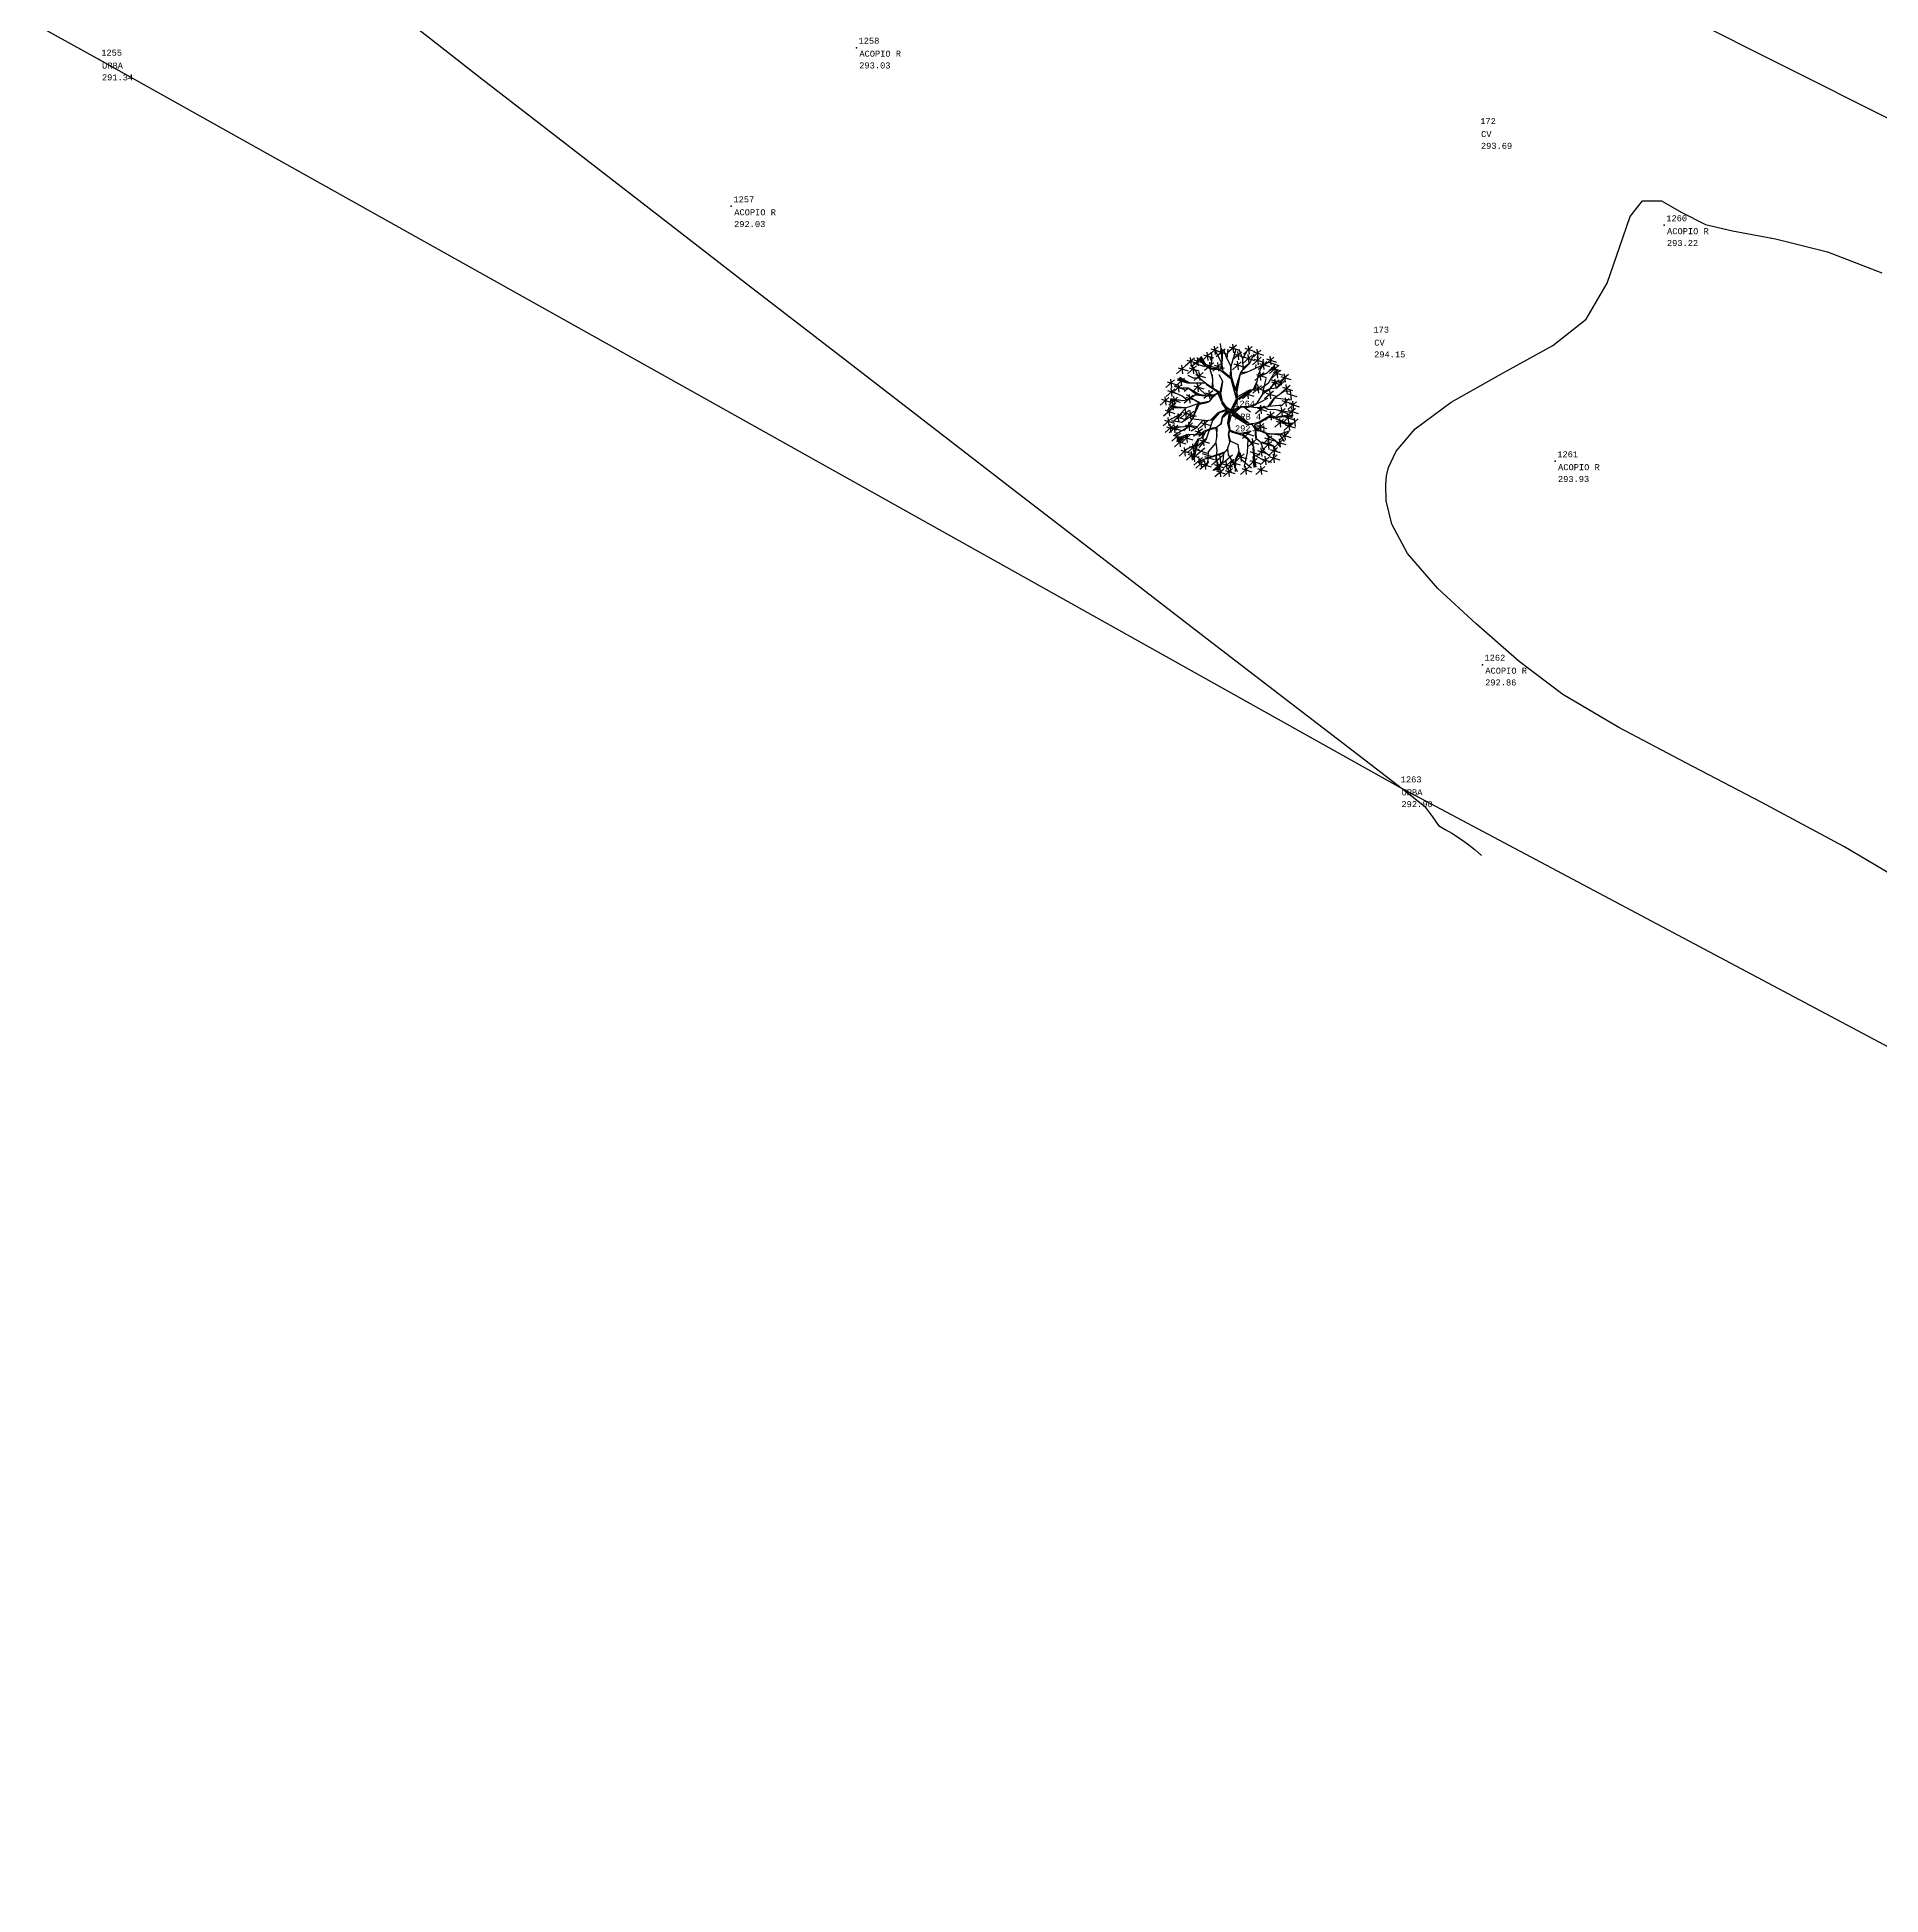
# Model space of a CAD drawing. Header units: metres. Extents: x 5050628 to 5051715, y 2427226 to 2427693.
# Drawn here: x 5051123.68 to 5051139, y 2427341.98 to 2427357.42 of the extents above; entities that cross this region are included whole.
import ezdxf
from ezdxf.enums import TextEntityAlignment as Align

# ---------------------------------------------------------------- set-up
doc = ezdxf.new("R2010")
doc.units = ezdxf.units.M
for name, color, linetype in [('ARBOLES', 3, 'Continuous'), ('C-TOPO-MINR-N', 11, 'Continuous'), ('CVL_PUNTO', 2, 'Continuous'), ('CVL_PUNTO_COR', 2, 'Continuous'), ('CVL_PUNTO_NUM', 2, 'Continuous'), ('Urbanizacion', 222, 'Continuous'), ('Vía', 40, 'Continuous')]:
    doc.layers.add(name, color=color, linetype=linetype)
doc.styles.add('MONOTXT4', font='monotxt4.shx')

# ---------------------------------------------------------------- blocks, each defined once
blk = doc.blocks.new('ar-2')
at = {"layer": 'ARBOLES'}
for p, q in [((29.55246350055218, 112.412877501748), (29.34630313464719, 112.2297089820843)), ((29.45731256244219, 112.4301847634485), (29.48037945652946, 112.2297089820843)), ((29.60292233136809, 112.4907601794003), (29.62598922545536, 112.290284398036)), ((29.98223099681045, 112.4553416020795), (29.77607063090546, 112.2721730824157)), ((29.80922929115591, 112.4106311760198), (30.04278159378954, 112.338517585601)), ((29.88708005870045, 112.47264886378), (29.91014695278772, 112.2721730824157)), ((30.35250623057634, 112.4232604066635), (30.14634586467135, 112.2400918869997)), ((30.25735529246635, 112.440567668364), (30.28042218655362, 112.2400918869997)), ((28.69048492792322, 111.9822764489321), (28.7135518220105, 111.7818006675678)), ((28.99441500272348, 112.1470566744231), (28.78825463681849, 111.9638881547594)), ((28.82141329706895, 112.1023462483635), (29.05496559970258, 112.0302326579447)), ((28.89926406461349, 112.1643639361237), (28.92233095870076, 111.9638881547594)), ((28.94803713590293, 111.9813737501369), (28.9711040299902, 111.7808979687727)), ((29.15903121407093, 112.1495799787037), (28.95287084816594, 111.96641145904)), ((29.23995863215431, 111.9434909352718), (28.97205519823721, 112.0314162288768)), ((28.9860295084164, 112.1048695526441), (29.21958181105003, 112.0327559622253)), ((29.06388027596094, 112.1668872404042), (29.08694717004821, 111.96641145904)), ((29.38105006966092, 112.2721730824157), (29.17488970375594, 112.0890045627519)), ((29.20804836400639, 112.2274626563561), (29.44160066664002, 112.1553490659372)), ((29.44155336939008, 112.040052944484), (29.23539300348508, 111.8568844248203)), ((29.26855166373554, 111.9953425184244), (29.50210396636917, 111.9232289280056)), ((29.28589913155093, 112.2894803441162), (29.3089660256382, 112.0890045627519)), ((29.40091247387526, 112.0875612958776), (29.36385073400531, 112.1617151579541)), ((29.37946179489764, 112.3681670756884), (29.61301409753128, 112.2960534852696)), ((29.63190254286001, 112.0269868749918), (29.42574217695502, 111.843818355328)), ((29.45890083720547, 111.9822764489321), (29.6924531398391, 111.9101628585133)), ((29.71552003392636, 112.3601516627266), (29.50935966802138, 112.1769831430629)), ((29.53675160475001, 112.0442941366923), (29.55981849883728, 111.843818355328)), ((29.54251832827183, 112.315441236667), (29.77607063090546, 112.2433276462482)), ((30.09555285084638, 112.0608828628873), (29.88939248494139, 111.8777143432235)), ((30.09900714812726, 112.2880380723078), (29.89284678222228, 112.1048695526441)), ((29.92255114519185, 112.0161724368276), (30.15610344782547, 111.9440588464089)), ((29.92600544247273, 112.2433276462482), (30.15955774510635, 112.1712140558294)), ((30.00040191273639, 112.0781901245878), (30.02346880682365, 111.8777143432235)), ((30.00385621001727, 112.3053453340083), (30.02692310410454, 112.1048695526441)), ((30.3435275266669, 112.2123157827592), (30.13736716076191, 112.0291472630954)), ((30.17052582101237, 112.1676053566996), (30.40407812364599, 112.0954917662807)), ((30.1795045249218, 112.3785499806038), (30.41305682755544, 112.306436390185)), ((30.24837658855691, 112.2296230444597), (30.27144348264418, 112.0291472630954)), ((30.55457830635088, 112.338517585601), (30.34841794044589, 112.1553490659372)), ((30.56611175339452, 112.1712140558294), (30.35995138748953, 111.9880455361656)), ((30.38157660069634, 112.2938071595413), (30.61512890332997, 112.2216935691225)), ((30.39311004773998, 112.1265036297697), (30.62666235037361, 112.0543900393509)), ((30.43440556282031, 111.9191260948752), (30.446053538208, 111.9996360022726)), ((30.45942736824088, 112.3558248473015), (30.48249426232816, 112.1553490659372)), ((30.47096081528453, 112.1885213175299), (30.4940277093718, 111.9880455361656)), ((30.69442135175497, 112.0659282138179), (30.48826098584998, 111.8827596941542)), ((30.52141964610044, 112.0212177877583), (30.75497194873406, 111.9491041973395)), ((30.59927041364498, 112.0832354755184), (30.62233730773224, 111.8827596941542)), ((30.86004646840117, 112.1732820478806), (30.65388610249618, 111.9901135282168)), ((30.68704476274664, 112.1285716218209), (30.92059706538026, 112.0564580314021)), ((30.74327031708436, 112.0506889441686), (30.97682261971799, 111.9785753537498)), ((30.9625739955195, 111.9707382744651), (30.75641362961451, 111.7875697548013)), ((30.76489553029118, 112.1905893095811), (30.78796242437844, 111.9901135282168)), ((30.86742305740951, 111.9880455361656), (30.89048995149678, 111.7875697548013)), ((28.5280532493938, 111.6406305344114), (28.32189288348882, 111.4574620147476)), ((28.35505154373926, 111.5959201083517), (28.58860384637289, 111.5238065179329)), ((28.43290231128381, 111.6579377961119), (28.45596920537108, 111.4574620147476)), ((28.70280671228467, 111.5328330473446), (28.49664634637968, 111.3496645276809)), ((28.76401065282641, 111.6822839127899), (28.55785028692142, 111.4991153931261)), ((28.78563586603322, 111.9649691872316), (28.57947550012823, 111.7818006675678)), ((28.60765577417467, 111.5501403090452), (28.63072266826195, 111.3496645276809)), ((28.61263416037868, 111.9202587611719), (28.84618646301231, 111.8481451707531)), ((28.66885971471641, 111.6995911744904), (28.69192660880368, 111.4991153931261)), ((29.04318807401292, 111.9640664884364), (28.83702770810793, 111.7808979687727)), ((28.87018636835838, 111.9193560623768), (29.10373867099201, 111.847242471958)), ((29.15326449054912, 111.5423835473774), (28.94710412464413, 111.3592150277137)), ((29.19795659784321, 111.809203831927), (28.99179623193822, 111.6260353122632)), ((29.02495489218867, 111.7644934058673), (29.25850719482229, 111.6923798154485)), ((29.05811355243912, 111.5596908090779), (29.08118044652639, 111.3592150277137)), ((29.10280565973321, 111.8265110936275), (29.12587255382048, 111.6260353122632)), ((30.4493356020777, 111.7644934058673), (30.68288790471134, 111.6923798154485)), ((30.52718636962225, 111.8265110936275), (30.55025326370952, 111.6260353122632)), ((30.60269725115884, 111.3280258998575), (30.67730423672236, 111.6705654543469)), ((30.78957228986496, 111.9260278484054), (31.0231245924986, 111.8539142579866)), ((30.80811321294782, 111.5906593898789), (31.04166551558145, 111.51854579946)), ((31.0166290153661, 111.8648089089652), (30.81046864946112, 111.6816403893014)), ((30.84362730971157, 111.8200984829055), (31.07717961234519, 111.7479848924867)), ((30.8569093973378, 111.782471120477), (30.95644664155997, 111.8566249825535)), ((30.92147807725611, 111.8821161706657), (30.94454497134338, 111.6816403893014)), ((31.20045134079449, 111.7644934058673), (30.9942909748895, 111.5813248862036)), ((31.02744963513996, 111.7197829798077), (31.26100193777359, 111.6476693893889)), ((31.1053004026845, 111.7818006675678), (31.12836729677177, 111.5813248862036)), ((28.39990521356456, 111.2270658039614), (28.19374484765957, 111.0438972842976)), ((28.22690350791002, 111.1823553779017), (28.46045581054365, 111.1102417874829)), ((28.30475427545456, 111.2443730656619), (28.32782116954184, 111.0438972842976)), ((28.5362250737146, 111.4313286181325), (28.33006470780961, 111.2481600984687)), ((28.36322336806006, 111.3866181920728), (28.59677567069368, 111.314504601654)), ((28.56938373396505, 111.1082597330562), (28.36322336806006, 110.9250912133925)), ((28.6025423942155, 111.2308528367682), (28.39638202831051, 111.0476843171045)), ((28.42954068856096, 111.1861424107085), (28.66309299119459, 111.1140288202897)), ((28.4410741356046, 111.448635879833), (28.46414102969187, 111.2481600984687)), ((28.47423279585505, 111.1255669947567), (28.49729968994232, 110.9250912133925)), ((28.50739145610551, 111.2481600984687), (28.53045835019278, 111.0476843171045)), ((28.67979690669127, 111.4403040140381), (28.53049104035802, 111.501745785473)), ((28.96440429520957, 111.2755632628279), (28.75824392930459, 111.0923947431641)), ((28.86925335709958, 111.2928705245284), (28.89232025118685, 111.0923947431641)), ((28.98026278489459, 111.4976731213178), (29.21381508752821, 111.425559530899)), ((29.2897272542654, 111.2718688130357), (29.08429932470049, 111.451956763793)), ((29.42574217695502, 111.3808491048393), (29.21958181105003, 111.1976805851756)), ((29.25274047130048, 111.3361386787796), (29.48629277393411, 111.2640250883608)), ((29.33059123884503, 111.3981563665398), (29.35365813293229, 111.1976805851756)), ((30.15955774510635, 111.3303695915462), (30.39311004773998, 111.2582560011273)), ((30.2374085126509, 111.3923872793063), (30.26047540673817, 111.191911497942)), ((30.57187847691633, 111.5092112957848), (30.36571811101135, 111.326042776121)), ((30.3988767712618, 111.4645008697251), (30.63242907389543, 111.3923872793063)), ((30.47672753880634, 111.5265185574853), (30.49979443289361, 111.326042776121)), ((30.85012288684405, 111.3750800176058), (30.64396252093906, 111.191911497942)), ((30.67712118118952, 111.3303695915462), (30.91067348382315, 111.2582560011273)), ((30.75497194873406, 111.3923872793063), (30.77803884282133, 111.191911497942)), ((31.22207655400131, 111.1976805851756), (31.01591618809632, 111.0145120655118)), ((31.23937672456677, 111.5092112957848), (31.03321635866178, 111.326042776121)), ((31.04907484834678, 111.1529701591159), (31.2826271509804, 111.0808565686971)), ((31.06637501891223, 111.4645008697251), (31.29992732154585, 111.3923872793063)), ((31.09431043139383, 111.3716546220609), (31.23090969481689, 111.3777842772465)), ((31.12692561589132, 111.2149878468761), (31.14999250997859, 111.0145120655118)), ((31.14422578645677, 111.5265185574853), (31.16729268054404, 111.326042776121)), ((31.16413713541116, 111.3203595217095), (31.3976894380448, 111.2482459312907)), ((31.39404176421757, 111.1254202670908), (31.18788139831258, 110.9422517474271)), ((31.24198790295571, 111.3823772094697), (31.26505479704298, 111.1819014281054)), ((31.29889082610758, 111.1427275287913), (31.32195772019485, 110.9422517474271)), ((28.46846607233323, 110.7419226937287), (28.26230570642824, 110.558754174065)), ((28.47999951937687, 110.9698016394521), (28.27383915347187, 110.7866331197884)), ((28.2954643666787, 110.6972122676691), (28.52901666931233, 110.6250986772503)), ((28.30699781372233, 110.9250912133925), (28.54055011635596, 110.8529776229737)), ((28.37331513422324, 110.7592299554292), (28.39638202831051, 110.558754174065)), ((28.38484858126687, 110.9871089011527), (28.40791547535415, 110.7866331197884)), ((28.69871570473715, 110.8358089050729), (28.49255533883216, 110.6526403854092)), ((28.52571399908262, 110.7910984790132), (28.75926630171625, 110.7189848885944)), ((28.60356476662716, 110.8531161667734), (28.62663166071443, 110.6526403854092)), ((28.8750200806214, 110.9250912133925), (28.66885971471641, 110.7419226937287)), ((28.70201837496687, 110.8803807873328), (28.93557067760049, 110.808267196914)), ((28.98026278489458, 110.9020148644584), (28.77410241898959, 110.7188463447947)), ((28.7798691425114, 110.942398475093), (28.80293603659867, 110.7419226937287)), ((28.80726107924004, 110.8573044383988), (29.04081338187367, 110.78519084798)), ((28.88511184678458, 110.919322126159), (28.90817874087185, 110.7188463447947)), ((29.32049947268184, 110.6856740932021), (29.11433910677685, 110.5025055735383)), ((29.22534853457184, 110.7029813549026), (29.24841542865912, 110.5025055735383)), ((30.63819579741724, 111.0246079681704), (30.43203543151225, 110.8414394485067)), ((30.46519409176271, 110.9798975421108), (30.69874639439634, 110.907783951692)), ((30.54304485930725, 111.0419152298709), (30.56611175339452, 110.8414394485067)), ((30.86781948935259, 110.8799960306467), (30.66165912344759, 110.6968275109829)), ((30.77266855124259, 110.8973032923472), (30.79573544532986, 110.6968275109829)), ((31.0894419129995, 110.7130772575612), (30.88328154709451, 110.5299087378974)), ((30.91644020734496, 110.6683668315016), (31.14999250997859, 110.5962532410827)), ((31.12836729677177, 110.9698016394521), (30.92220693086678, 110.7866331197884)), ((30.9942909748895, 110.7303845192617), (31.01735786897677, 110.5299087378974)), ((31.03321635866178, 110.9871089011527), (31.05628325274905, 110.7866331197884)), ((31.27587071468381, 110.8203452588019), (31.06971034877882, 110.6371767391381)), ((31.10286900902928, 110.7756348327422), (31.33642131166291, 110.7035212423234)), ((31.36768632292722, 110.9698016394521), (31.16152595702223, 110.7866331197884)), ((31.18071977657382, 110.8376525205024), (31.2037866706611, 110.6371767391381)), ((31.19468461727268, 110.9250912133925), (31.4282369199063, 110.8529776229737)), ((31.22104005856304, 111.0807098410312), (31.45459236119667, 111.0085962506124)), ((31.43301393065335, 110.725155319449), (31.22685356474836, 110.5419867997853)), ((31.27253538481722, 110.9871089011527), (31.29560227890449, 110.7866331197884)), ((31.33786299254336, 110.7424625811496), (31.36092988663063, 110.5419867997853)), ((28.51322236546748, 110.5837210197935), (28.30706199956249, 110.4005525001298)), ((28.34022065981294, 110.5390105937339), (28.57377296244657, 110.4668970033151)), ((28.60837330357747, 110.57795193256), (28.40221293767248, 110.3947834128963)), ((28.41807142735748, 110.601028281494), (28.44113832144476, 110.4005525001298)), ((28.43537159792294, 110.5332415065004), (28.66892390055657, 110.4611279160816)), ((28.66885971471641, 110.3856815570599), (28.46269934881142, 110.2025130373961)), ((28.51322236546748, 110.5952591942605), (28.53628925955475, 110.3947834128963)), ((28.73781728865368, 110.2543432648655), (28.53165692274869, 110.0711747452018)), ((28.57370877660642, 110.4029888187604), (28.59677567069368, 110.2025130373961)), ((28.64266635054368, 110.271650526566), (28.66573324463096, 110.0711747452018)), ((28.89664529382822, 110.3510670336588), (28.69048492792322, 110.1678985139951)), ((28.72364358817368, 110.3063566075991), (28.95719589080731, 110.2342430171804)), ((28.95287084816594, 110.6294254926754), (28.74671048226095, 110.4462569730116)), ((28.7798691425114, 110.5847150666157), (29.01342144514503, 110.5126014761969)), ((28.80149435571822, 110.3683742953593), (28.8245612498055, 110.1678985139951)), ((28.85771991005595, 110.6467327543759), (28.88078680414322, 110.4462569730116)), ((29.18279941111601, 110.4907673129873), (28.97663904521102, 110.3075987933235)), ((29.00979770546147, 110.4460568869276), (29.24335000809511, 110.3739432965088)), ((29.08764847300602, 110.5080745746878), (29.11071536709329, 110.3075987933235)), ((29.11289742589639, 110.2284739299469), (29.34644972853002, 110.156360339528)), ((29.1474977670273, 110.6409636671424), (29.38105006966093, 110.5688500767236)), ((30.32823440811953, 110.4462569730116), (30.12207404221453, 110.2630884533479)), ((30.15523270246499, 110.401546546952), (30.38878500509862, 110.3294329565332)), ((30.4493356020777, 110.2457811916474), (30.24317523617272, 110.0626126719836)), ((30.35418466396771, 110.2630884533479), (30.37725155805498, 110.0626126719836)), ((30.62666235037361, 110.6135605027833), (30.42050198446862, 110.4303919831195)), ((30.45366064471907, 110.5688500767236), (30.68721294735269, 110.4967364863048)), ((30.53151141226361, 110.6308677644838), (30.55457830635088, 110.4303919831195)), ((30.81119750307178, 110.3236638692997), (30.60503713716679, 110.1404953496359)), ((30.63819579741724, 110.27895344324), (30.87174810005087, 110.2068398528212)), ((30.71604656496178, 110.3409711310002), (30.73911345904906, 110.1404953496359)), ((31.07790846595586, 110.2400121044139), (30.87174810005087, 110.0568435847501)), ((30.88274376218713, 110.2264908062103), (31.00708873812632, 110.0645957957201)), ((30.98275752784587, 110.2573193661144), (31.00582442193314, 110.0568435847501)), ((31.20045134079449, 110.4073156341855), (30.9942909748895, 110.2241471145217)), ((31.3005806651085, 110.6319536833457), (31.09442029920351, 110.448785163682)), ((31.1053004026845, 110.424622895886), (31.12836729677177, 110.2241471145217)), ((31.12757895945396, 110.5872432572861), (31.36113126208759, 110.5151296668673)), ((31.2054297269985, 110.6492609450462), (31.22849662108578, 110.448785163682)), ((28.56481558299914, 110.2096328388058), (28.79836788563277, 110.137519248387)), ((28.84762814389277, 110.0352095076245), (28.64146777798778, 109.8520409879607)), ((28.67462643823823, 109.9904990815648), (28.90817874087185, 109.918385491146)), ((28.75247720578277, 110.052516769325), (28.77554409987004, 109.8520409879607)), ((29.01342144514503, 109.9400195682716), (28.80726107924004, 109.7568510486079)), ((28.84041973949049, 109.895309142212), (29.07397204212412, 109.8231955517932)), ((29.04802178627594, 110.1231880879354), (28.84186142037095, 109.9400195682716)), ((28.8750200806214, 110.0784776618757), (29.10857238325503, 110.0063640714569)), ((28.91827050703503, 109.9573268299722), (28.94133740112231, 109.7568510486079)), ((28.95287084816594, 110.1404953496359), (28.97593774225322, 109.9400195682716)), ((28.9736225338211, 109.9201897359084), (28.99668942790837, 109.7197139545441)), ((29.18554962324791, 109.8206729811304), (28.97938925734292, 109.6375044614667)), ((29.23688198161548, 110.0395363230496), (29.03072161571048, 109.8563678033858)), ((29.06388027596094, 109.9948258969899), (29.29743257859457, 109.9227123065711)), ((29.09039868513792, 109.837980242831), (29.11346557922519, 109.6375044614667)), ((29.18065642727775, 109.9126164039125), (29.41420872991138, 109.8405028134937)), ((29.22967357721321, 109.8448296289188), (29.46322587984684, 109.7727160385)), ((29.60306892525091, 109.8174264645597), (29.39690855934593, 109.6342579448959)), ((29.50791798714092, 109.8347337262602), (29.53098488122819, 109.6342579448959)), ((29.5814437120441, 109.8967514140204), (29.60451060613137, 109.6962756326561)), ((29.88708005870045, 109.8736750650864), (29.68091969279547, 109.6905065454226)), ((30.16532446862817, 109.906847316679), (29.95916410272318, 109.7236787970152)), ((29.99232276297364, 109.8621368906193), (30.22587506560726, 109.7900233002005)), ((30.47096081528453, 109.795792387434), (30.26480044937953, 109.6126238677703)), ((30.27633389642317, 110.2010707655877), (30.50988619905679, 110.1289571751689)), ((30.29363406698862, 109.9558845581638), (30.52718636962225, 109.883770967745)), ((30.37580987717453, 109.8130996491346), (30.3988767712618, 109.6126238677703)), ((30.64972924446088, 110.0236713331575), (30.44356887855589, 109.8405028134937)), ((30.47672753880634, 109.9789609070978), (30.71027984143997, 109.906847316679)), ((30.74343850169042, 109.8289646390267), (30.53727813578543, 109.6457961193629)), ((30.55457830635088, 110.040978594858), (30.57764520043816, 109.8405028134937)), ((30.81119750307178, 110.1909748629291), (30.60503713716679, 110.0078063432653)), ((30.64828756358043, 109.8462719007272), (30.6713544576677, 109.6457961193629)), ((30.71604656496178, 110.2082821246296), (30.73911345904906, 110.0078063432653)), ((30.93950710143223, 109.8794441523198), (30.73334673552724, 109.6962756326561)), ((30.94383214407359, 110.0510744975166), (30.7376717781686, 109.8679059778528)), ((30.76650539577769, 109.8347337262602), (31.00005769841132, 109.7626201358414)), ((30.77083043841906, 110.0063640714569), (31.00438274105269, 109.9342504810381)), ((30.84435616332223, 109.8967514140204), (30.86742305740951, 109.6962756326561)), ((30.8486812059636, 110.0683817592171), (30.87174810005087, 109.8679059778528)), ((30.90490676030133, 110.1953016783542), (31.13845906293495, 110.1231880879354)), ((29.23456677318336, 109.7528862061368), (29.02840640727837, 109.569717686473)), ((29.33059123884503, 109.7179097097817), (29.12443087294003, 109.534741190118)), ((29.13941583507337, 109.7701934678373), (29.16248272916064, 109.569717686473)), ((29.15758953319049, 109.6731992837221), (29.39114183582411, 109.6010856933033)), ((29.23544030073503, 109.7352169714822), (29.25850719482229, 109.534741190118)), ((29.45890083720547, 109.6501229347881), (29.6924531398391, 109.5780093443693)), ((29.68400634995517, 109.5471874737827), (29.47784598405018, 109.3640189541189)), ((29.51100464430063, 109.502477047723), (29.74455694693425, 109.4303634573042)), ((29.51386776619559, 109.5230227316749), (29.63208559839285, 109.6787880869795)), ((29.53675160475001, 109.7121406225482), (29.55981849883728, 109.511664841184)), ((29.58885541184517, 109.5644947354832), (29.61192230593244, 109.3640189541189)), ((29.65352775606683, 109.6731992837221), (29.88708005870045, 109.6010856933033)), ((29.88708005870045, 109.5563752672436), (29.68091969279547, 109.3732067475799)), ((29.90438022926591, 109.7727160385), (29.69821986336091, 109.5895475188363)), ((29.71407835304592, 109.511664841184), (29.94763065567954, 109.4395512507652)), ((29.73137852361137, 109.7352169714822), (29.75444541769864, 109.534741190118)), ((29.79192912059046, 109.5736825289441), (29.81499601467773, 109.3732067475799)), ((30.00962293353908, 109.7626201358414), (29.80346256763409, 109.5794516161776)), ((29.86852126278739, 109.753425653063), (29.83103755989557, 109.6102801760817)), ((29.83103755989557, 109.6102801760817), (29.84977941134149, 109.4793940094715)), ((29.83662122788455, 109.7179097097817), (30.07017353051818, 109.6457961193629)), ((29.91447199542909, 109.7799273975419), (29.93753888951636, 109.5794516161776)), ((30.28210061994498, 109.6010856933033), (30.07594025403999, 109.4179171736395)), ((30.10909891429044, 109.5563752672436), (30.34265121692408, 109.4842616768248)), ((30.16694920504147, 109.6164098312673), (30.21056005167522, 109.5230227316749)), ((30.18694968183499, 109.6183929550038), (30.21001657592226, 109.4179171736395)), ((30.29795910962999, 109.7510819613744), (30.53151141226361, 109.6789683709556)), ((30.64540420181952, 109.6054125087284), (30.43924383591452, 109.4222439890646)), ((30.47240249616498, 109.5607020826688), (30.70595479879861, 109.48858849225)), ((30.55025326370952, 109.6227197704289), (30.57332015779679, 109.4222439890646)), ((30.57043679603589, 109.784254212967), (30.80398909866951, 109.7121406225482))]:
    blk.add_line(p, q, dxfattribs=at)
at = {"layer": 'ARBOLES', "color": 27}
for p, q in [((29.04088414370998, 111.8386161874778), (28.909579693885, 111.9816272071968)), ((29.24525316642145, 111.9562030259135), (29.09065276582106, 112.1490030673125)), ((29.11500762344989, 112.1490030673125), (29.23995863215431, 111.9879832525177)), ((29.23995863215431, 111.9879832525177), (29.14042138793215, 112.1744272485958)), ((29.27702037202427, 111.9689151165552), (29.15842280444041, 112.1871393392375)), ((29.382911057367, 111.9000579589126), (29.27702037202427, 111.9689151165552)), ((29.34640243128008, 112.0573602061846), (29.36946932536735, 111.8568844248203)), ((29.37020417512587, 111.8439128919118), (29.41361935611638, 112.1490030673125)), ((29.41361935611638, 112.1490030673125), (29.3945590327547, 112.2867173825975)), ((29.63810760904298, 112.025060183556), (29.50044971809743, 112.311082222994)), ((29.63810760904298, 112.2178602249549), (29.61904728568129, 112.3418031087115)), ((29.61904728568129, 111.8884052091578), (29.64446105016353, 112.0430689786317)), ((29.62036909581637, 112.3774589244272), (29.64343598990364, 112.1769831430629)), ((29.63810760904298, 112.3418031087115), (29.64975558443068, 112.2242162702758)), ((29.64446105016353, 112.0430689786317), (29.63810760904298, 112.2178602249549)), ((29.64446105016353, 111.9932799569517), (29.66246246667181, 112.3481591540323)), ((29.66881590779237, 111.832260142157), (29.64446105016353, 111.9932799569517)), ((29.75564626977341, 112.1373503175576), (29.68787623115406, 112.3418031087115)), ((29.76199971089397, 112.1426470219916), (29.78741347537622, 112.360871244674)), ((29.84883007287501, 111.9562030259135), (29.76199971089397, 112.1426470219916)), ((29.85518351399557, 111.9562030259135), (29.97378108157943, 112.360871244674)), ((30.12944038903324, 112.1309942722367), (30.04790456131934, 112.3545151993531)), ((30.14214727127437, 111.8820491638369), (30.12944038903324, 112.1309942722367)), ((30.13579383015381, 112.1373503175576), (30.22897763325541, 112.3047261776732)), ((30.14214727127437, 111.9191260948752), (30.29674767187476, 112.0377722741977)), ((30.14744180554151, 111.8820491638369), (30.29674767187476, 112.0314162288768)), ((30.29674767187476, 112.0314162288768), (30.39628491609693, 112.2485811106724)), ((30.42805212169974, 111.9127700495543), (30.73937073660737, 112.0557810692734)), ((30.59535940454126, 111.9562030259135), (30.6207731690235, 112.1246382269159)), ((28.59100894717187, 111.6375734867302), (28.8245612498055, 111.5654598963114)), ((28.85345763065334, 111.5578908524738), (28.61096796121849, 111.6638249411545)), ((28.85345763065334, 111.5642468977946), (28.63638172570075, 111.6701809864754)), ((28.89687281164386, 111.5642468977946), (28.65438314220901, 111.6945458268719)), ((28.97840863935777, 111.6765370317962), (28.85345763065334, 111.7443348485519)), ((29.24525316642145, 111.5578908524738), (28.85345763065334, 111.5578908524738)), ((29.09065276582106, 111.6765370317962), (28.97840863935777, 111.6765370317962)), ((29.10230074120877, 111.6828930771171), (29.04088414370998, 111.8386161874778)), ((29.25796004866258, 111.5642468977946), (29.10230074120877, 111.6828930771171)), ((29.382911057367, 111.8884052091578), (29.24525316642145, 111.9562030259135)), ((29.49409627697687, 111.4085237874339), (29.24525316642145, 111.5578908524738)), ((29.56292522244964, 111.3343699253573), (29.2706669309037, 111.5335260120772)), ((29.41997279723696, 111.732682098797), (29.37020417512587, 111.8439128919118)), ((29.37020417512587, 111.8439128919118), (29.41997279723696, 111.6828930771171)), ((29.49409627697687, 111.8937019135918), (29.382911057367, 111.9000579589126)), ((29.58833898693189, 111.8756931185161), (29.382911057367, 111.8884052091578)), ((29.41997279723696, 111.6828930771171), (29.41361935611638, 111.4710248997555)), ((29.43903312059865, 111.4583128091138), (29.41997279723696, 111.732682098797)), ((29.61904728568129, 111.8884052091578), (29.49409627697687, 111.8937019135918)), ((29.66246246667181, 111.6013238288329), (29.57563210469077, 111.7570469391936)), ((29.86153695511614, 111.6574688958337), (29.58833898693189, 111.8756931185161)), ((29.59998696231959, 111.3523787204331), (29.65610902555124, 111.594967783512)), ((29.62540072680185, 111.3460226751122), (29.66246246667181, 111.6013238288329)), ((29.63810760904298, 111.9064140042335), (29.64446105016353, 111.8629810278744)), ((29.88059727847783, 111.6638249411545), (29.66881590779237, 111.832260142157)), ((29.83718209748731, 111.7009018721928), (29.85518351399557, 111.9498469805926)), ((29.87424383735726, 111.6765370317962), (29.84883007287501, 111.9562030259135)), ((29.9801345227, 111.1966556100723), (29.86153695511614, 111.6574688958337)), ((29.96742764045887, 111.3778029017164), (29.88059727847783, 111.6638249411545)), ((29.9610741993383, 111.4212358780756), (30.06696488468104, 111.7697590298353)), ((29.9801345227, 111.3841589470373), (30.01719626256995, 111.5335260120772)), ((29.99813593920826, 111.3650908110747), (30.07967176692216, 111.7941238702319)), ((30.07967176692216, 111.7941238702319), (30.14214727127437, 111.8820491638369)), ((30.08602520804272, 111.7761150751561), (30.22262419213485, 111.8195480515153)), ((30.10402662455098, 111.8131920061944), (30.22897763325541, 111.8259040968361)), ((30.22262419213485, 111.8195480515153), (30.42805212169974, 111.9127700495543)), ((30.38463694070923, 111.4212358780756), (30.45876042044913, 111.589671079078)), ((30.62233730773224, 111.809203831927), (30.41617694182725, 111.6260353122632)), ((30.446053538208, 111.501745785473), (30.49052762605195, 111.7009018721928)), ((30.48417418493139, 111.7136139628345), (30.54559078243017, 111.8884052091578)), ((30.49052762605195, 111.7009018721928), (30.70125008988398, 111.8004799155527)), ((30.50217560143965, 111.7390381441179), (30.69489664876342, 111.7941238702319)), ((30.54559078243017, 111.8884052091578), (30.59535940454126, 111.9562030259135)), ((30.56465110579186, 111.4456007184721), (30.73937073660737, 111.5769589884363)), ((30.70125008988398, 111.8004799155527), (30.8569093973378, 111.9625590712343)), ((30.73937073660737, 111.5769589884363), (30.8569093973378, 111.782471120477)), ((30.75737215311563, 111.8629810278744), (30.86961627957892, 111.9434909352718)), ((30.75737215311563, 111.8502689372327), (30.88232316182005, 111.9191260948752)), ((30.98111491860236, 111.6353698159385), (30.77495455269737, 111.4522012962747)), ((30.78307671273247, 111.6484681377088), (31.0166290153661, 111.57635454729)), ((30.7893949251777, 111.4340328777732), (30.89499804967099, 111.6208070769579)), ((30.88596398049237, 111.652677077639), (30.90903087457963, 111.4522012962747)), ((30.93860889630474, 111.4527824112821), (31.08782286743178, 111.6518159208379)), ((30.93860889630474, 111.4527824112821), (31.11917942658167, 111.6143168538202)), ((28.63660495043903, 111.1600012341817), (28.41855071727029, 111.1351220454873)), ((28.43116542497427, 111.1600012341817), (28.55551040091346, 111.1661308893673)), ((28.72346622348641, 111.1477419238105), (28.4372925687162, 111.1975003011995)), ((28.71121193600255, 111.2533883337741), (28.48090341534994, 111.3593953116897)), ((28.52980500663013, 111.488122621285), (28.76335730926376, 111.4160090308662)), ((28.85345763065334, 111.4403040140381), (28.67979690669127, 111.4403040140381)), ((28.82942976819982, 111.1661308893673), (28.71121193600255, 111.2533883337741)), ((28.82330262445789, 111.1661308893673), (28.72346622348641, 111.1477419238105)), ((28.84817161964573, 111.4340328777732), (28.7548227826363, 111.3655249668753)), ((28.79140258955504, 111.2308528367682), (29.02495489218867, 111.1587392463494)), ((29.11560342297003, 111.0853636680983), (28.81068791675391, 111.2843971776542)), ((29.01612744221868, 111.2782675224686), (28.82330262445789, 111.1661308893673)), ((29.09065276582106, 111.3025896987531), (28.85345763065334, 111.4403040140381)), ((29.04099643740651, 111.2970170559774), (28.85429876338766, 111.4340328777732)), ((28.99738559077277, 111.172621112505), (29.14047241815787, 111.0979835464215)), ((29.24607554265116, 111.2533883337741), (29.01612744221868, 111.2782675224686)), ((29.2338212551673, 111.272137867283), (29.04099643740651, 111.2970170559774)), ((29.27702037202427, 111.259156722394), (29.09065276582106, 111.3025896987531)), ((29.33949587637648, 111.1288577933166), (29.10230074120877, 111.0854248169575)), ((29.10947627922811, 111.0666141345894), (29.32717009217674, 111.1163725119784)), ((29.40790422148218, 111.2595179889597), (29.26481739409707, 111.2595179889597)), ((29.45703453710691, 111.2845809036774), (29.27702037202427, 111.259156722394)), ((29.43277321667002, 111.2782675224686), (29.3394243796606, 111.1289923903016)), ((29.46974141934803, 111.2845809036774), (29.33949587637648, 111.1288577933166)), ((29.54386489908794, 111.3343699253573), (29.45703453710691, 111.2845809036774)), ((29.55021834020851, 111.3089457440739), (29.46974141934803, 111.2845809036774)), ((29.61904728568129, 111.3280138800365), (29.49409627697687, 111.4085237874339)), ((29.55021834020851, 111.3089457440739), (29.62540072680185, 111.1352138386375)), ((29.59469242805246, 111.2655127677149), (29.56292522244964, 111.3343699253573)), ((29.64446105016353, 111.1097896573541), (29.59998696231959, 111.3216578347156)), ((29.65610902555124, 111.1288577933166), (29.61904728568129, 111.3280138800365)), ((29.76255771807398, 110.9234686576081), (29.63821274213479, 111.0979835464215)), ((29.74929282865284, 110.9667786376351), (29.64446105016353, 111.1097896573541)), ((29.75564626977341, 110.9922028189185), (29.65610902555124, 111.1288577933166)), ((29.84801392134749, 110.9175192863985), (29.9801345227, 111.1966556100723)), ((29.84801392134749, 110.9175192863985), (30.00448938032882, 111.1786468149966)), ((29.91765901834778, 110.9922028189185), (30.01719626256995, 111.159578679034)), ((29.99813593920826, 111.3523787204331), (29.96742764045887, 111.3778029017164)), ((30.00448938032882, 111.1786468149966), (29.97378108157943, 111.3460226751122)), ((30.01719626256995, 111.1786468149966), (29.99813593920826, 111.3523787204331)), ((30.01719626256995, 111.2464446317523), (30.29674767187476, 111.4085237874339)), ((30.02990314481108, 111.209367700714), (30.25333249088424, 111.3587347657539)), ((30.03625658593164, 111.1786468149966), (30.30945455411588, 111.3958116967922)), ((30.33255945076089, 111.3750800176058), (30.1263990848559, 111.191911497942)), ((30.29674767187476, 111.4085237874339), (30.42169868057918, 111.4212358780756)), ((30.30945455411588, 111.3958116967922), (30.47146730269026, 111.4085237874339)), ((30.42169868057918, 111.4212358780756), (30.446053538208, 111.501745785473)), ((30.47146730269026, 111.4085237874339), (30.56465110579186, 111.4456007184721)), ((30.4718647112576, 111.0914933232839), (30.60882439490077, 111.3218962446719)), ((30.49060656270351, 111.0914933232839), (30.72091508335611, 111.2097596115707)), ((30.60882439490077, 111.3218962446719), (30.78326778143577, 111.4340328777732)), ((30.61495153864271, 111.3655249668753), (30.7893949251777, 111.4401625329588)), ((30.72704222709804, 111.0168557572004), (30.87625619822508, 111.2162498347084)), ((30.77678021747372, 111.0356052907093), (30.88887090592905, 111.2285091450796)), ((30.78326778143577, 111.4340328777732), (30.93860889630474, 111.4527824112821)), ((30.87625619822508, 111.2162498347084), (31.09431043139383, 111.3716546220609)), ((30.88887090592905, 111.2162498347084), (31.27452054145063, 111.172621112505)), ((28.39638202831051, 111.0635493069966), (28.62993433094414, 110.9914357165778)), ((28.40629642978642, 110.9919765685059), (28.76707707012016, 110.9797172581347)), ((28.78581892156607, 110.9797172581347), (28.41242357352836, 111.0107261020148)), ((28.64802970108846, 110.8174115725952), (28.41824691389473, 110.7051214385936)), ((28.69859722829857, 110.6371777036454), (28.45603442016211, 110.6746767706632)), ((28.80368900854227, 110.9794907282768), (28.64802970108846, 110.8174115725952)), ((28.84817161964573, 110.7431846815611), (28.69859722829857, 110.6371777036454)), ((28.99125844703083, 110.79294305895), (28.79807320904993, 110.5001618818497)), ((29.10230074120877, 111.0854248169575), (28.80368900854227, 110.9794907282768)), ((28.98477088306879, 110.8052023693212), (28.84817161964573, 110.7431846815611)), ((29.28355924554298, 110.6808064258488), (28.9162910412472, 110.7244351480522)), ((29.07199257633628, 111.0666141345894), (28.97251659558493, 110.7990727141356)), ((29.10298871526606, 111.0604844794038), (28.98477088306879, 110.8052023693212)), ((29.17795612104969, 110.6685471154776), (29.05973828885242, 110.5376609488675)), ((29.40790422148218, 110.6934263041721), (29.17795612104969, 110.6685471154776)), ((29.42051892918616, 110.6869360810344), (29.27094453783901, 110.2452403397192)), ((29.54486390512536, 110.8675806250335), (29.37690808255241, 110.6934263041721)), ((29.55099104886729, 110.8614509698479), (29.40790422148218, 110.6934263041721)), ((29.43277321667002, 110.6934263041721), (29.58234760801718, 110.8675806250335)), ((29.73768872288615, 110.9422181911169), (29.54486390512536, 110.8675806250335)), ((29.75643057433206, 110.9173390024225), (29.55099104886729, 110.8614509698479)), ((29.64433988587672, 110.7741935254411), (29.61334374694695, 110.6122985149509)), ((29.65082744983876, 110.7431846815611), (29.62595845465092, 110.6000392045797)), ((29.84801392134749, 110.9175192863985), (29.65082744983876, 110.7431846815611)), ((29.6569545935807, 110.7680638702555), (29.7812995695199, 110.9360885359313)), ((29.81229570844967, 110.9234686576081), (29.6569545935807, 110.7680638702555)), ((29.85518351399557, 110.9169896159551), (29.74929282865284, 110.9667786376351)), ((29.85518351399557, 110.9169896159551), (29.75564626977341, 110.9922028189185)), ((29.81229570844967, 110.8737102802191), (29.76904528203603, 110.6249183932742)), ((29.84801392134749, 110.9175192863985), (29.77517242577797, 110.6122985149509)), ((29.85590655508341, 110.8116925924589), (29.80004142096581, 110.6184281701365)), ((29.84801392134749, 110.9175192863985), (29.88695071959839, 110.8110555272743)), ((29.89330416071896, 110.9540665469934), (29.88059727847783, 110.9169896159551)), ((29.88059727847783, 110.9169896159551), (29.90495213610666, 110.8174115725952)), ((29.88695071959839, 110.8110555272743), (30.22262419213485, 110.5991873499128)), ((29.90495213610666, 110.8174115725952), (29.91765901834778, 110.9169896159551)), ((29.91765901834778, 110.9169896159551), (29.91765901834778, 110.9922028189185)), ((29.91825925316307, 110.9360885359313), (30.04260422910227, 111.0168557572004)), ((29.924386396905, 110.9112093472369), (30.01773523391443, 110.9858469133203)), ((29.93036590058891, 110.8979214799926), (30.29145313760762, 110.6182554858753)), ((29.93671934170948, 110.8046994819535), (29.93036590058891, 110.8672005942751)), ((29.93036590058891, 110.8672005942751), (30.20991730989373, 110.6553324169136)), ((30.20356386877316, 110.630967576517), (29.93671934170948, 110.8046994819535)), ((29.94925539209285, 110.8863301585424), (30.09234221947795, 111.0045964468292)), ((30.20991730989373, 110.6553324169136), (29.96742764045887, 110.8110555272743)), ((30.01773523391443, 110.9858469133203), (30.10495692718193, 111.0168557572004)), ((30.09234221947795, 111.0045964468292), (30.15469491755761, 111.0045964468292)), ((30.10495692718193, 111.0168557572004), (30.29778174494272, 111.0168557572004)), ((30.15469491755761, 111.0045964468292), (30.31003603242658, 110.892459813728)), ((30.19181820022931, 110.9858469133203), (30.32265074013056, 111.0107261020148)), ((30.27903989349681, 111.0168557572004), (30.4718647112576, 111.0914933232839)), ((30.29778174494272, 111.0168557572004), (30.42212672088192, 110.9919765685059)), ((30.3475197353184, 111.0168557572004), (30.47835227521964, 111.0914933232839)), ((30.42212672088192, 110.9919765685059), (30.72704222709804, 111.0168557572004)), ((30.50217560143965, 110.6489763715928), (30.73937073660737, 110.7866906868778)), ((30.52809026559533, 110.9919765685059), (30.65856238527646, 110.9858469133203)), ((30.53394280704247, 110.6426203262719), (30.7330172954868, 110.7676225509152)), ((30.62756624634669, 111.0045964468292), (30.72091508335611, 110.9548380694402)), ((30.69481778369805, 110.835285604587), (30.92837008633167, 110.7631720141682)), ((30.72091508335611, 110.9548380694402), (30.90761275737496, 110.9422181911169)), ((30.7330172954868, 110.7676225509152), (30.90032457832832, 110.7369016651978)), ((30.73937073660737, 110.7866906868778), (30.88232316182005, 110.7549104602735)), ((30.74578407854395, 111.022985412386), (30.97609259919656, 111.0482251690326)), ((30.88232316182005, 110.7549104602735), (31.19893631099481, 110.7866906868778)), ((30.90032457832832, 110.7369016651978), (31.1555211300043, 110.630967576517)), ((31.13751971349603, 110.6118994405545), (30.90667801944888, 110.7241895745561)), ((30.90761275737496, 110.9422181911169), (31.29326239289654, 110.8737102802191)), ((31.18093489448655, 110.8110555272743), (30.91938490169001, 110.7612665055944)), ((30.95536559111723, 110.9250912133925), (31.18891789375086, 110.8529776229737)), ((30.97609259919656, 111.0482251690326), (31.06295387224394, 111.0417349458949)), ((31.29847355521698, 110.7983434366326), (31.18093489448655, 110.8110555272743)), ((31.19893631099481, 110.7866906868778), (31.29317902094984, 110.7549104602735)), ((31.29847355521698, 110.7803346415569), (31.22435007547707, 110.7919873913118)), ((28.56812510861745, 110.5250410705442), (28.46216156390404, 110.5001618818497)), ((28.63011738647699, 110.5250410705442), (28.47477627160801, 110.4817729162929)), ((28.49585800906187, 110.3409711310002), (28.72941031169549, 110.2688575405814)), ((28.79807320904993, 110.5001618818497), (28.53064140572563, 110.3386274393116)), ((28.7548227826363, 110.5376609488675), (28.53676854946755, 110.5315312936819)), ((28.86042590712959, 110.3570164048684), (28.58037939610131, 110.2701195284137)), ((28.70508479226062, 110.2823788387849), (28.58037939610131, 110.2574996500904)), ((28.59912124754722, 110.2326204613959), (28.70508479226062, 110.2823788387849)), ((28.61173595525119, 110.2077412727014), (28.84168405568368, 110.3447570944972)), ((28.92277860520924, 110.562540137562), (28.63011738647699, 110.5250410705442)), ((29.10947627922811, 110.3386274393116), (28.86042590712959, 110.3570164048684)), ((29.05973828885242, 110.5376609488675), (28.92277860520924, 110.562540137562)), ((29.06586543259436, 110.5315312936819), (28.92277860520924, 110.4381441940895)), ((29.0907344277822, 110.2452403397192), (28.97251659558493, 109.7656849634342)), ((29.07811972007822, 110.2513699949048), (28.99125844703083, 110.0956046396002)), ((29.18408326479162, 110.2823788387849), (29.07811972007822, 110.2513699949048)), ((29.28589913155093, 110.2731843560065), (29.07973876564594, 110.0900158363428)), ((29.27094453783901, 110.2452403397192), (29.10298871526606, 110.0523364853489)), ((29.22769411142537, 110.4320145389039), (29.10947627922811, 110.3386274393116)), ((29.12173056671197, 110.3321372161739), (29.22769411142537, 110.4071353502094)), ((29.22769411142537, 110.4071353502094), (29.16534141334572, 110.2823788387849)), ((29.25256310661321, 110.4255243157662), (29.18408326479162, 110.2823788387849)), ((29.19074819344093, 110.290491617707), (29.21381508752821, 110.0900158363428)), ((29.41439178544423, 110.5066521049874), (29.22769411142537, 110.4320145389039)), ((29.42664607292809, 110.4940322266641), (29.25256310661321, 110.4255243157662)), ((29.51386776619559, 110.5189114153586), (29.41439178544423, 110.5066521049874)), ((29.50125305849161, 110.4817729162929), (29.42664607292809, 110.4940322266641)), ((29.51999490993753, 110.3321372161739), (29.48899877100775, 110.1518532401269)), ((29.50125305849161, 110.5189114153586), (29.51999490993753, 110.3321372161739)), ((29.61334374694695, 110.6122985149509), (29.51386776619559, 110.5250410705442)), ((29.58234760801718, 110.5751600158852), (29.51386776619559, 110.5189114153586)), ((29.51999490993753, 110.3072580274794), (29.52612205367945, 110.512781760173)), ((29.62595845465092, 110.6000392045797), (29.58234760801718, 110.5751600158852)), ((29.77517242577797, 110.6122985149509), (29.81229570844967, 110.4568937275984)), ((29.80004142096581, 110.4504035044607), (29.78742671326183, 110.3570164048684)), ((29.78742671326183, 110.3570164048684), (29.81878327241171, 110.182862084007)), ((29.81878327241171, 110.4320145389039), (29.79391427722387, 110.3635066280061)), ((29.79391427722387, 110.3635066280061), (29.83716470363751, 110.2077412727014)), ((29.80004142096581, 110.6184281701365), (29.82491041615364, 110.4691530379696)), ((29.81229570844967, 110.4568937275984), (29.88726311423329, 110.413265005395)), ((29.82491041615364, 110.4691530379696), (29.91213210942114, 110.4255243157662)), ((29.88726311423329, 110.413265005395), (30.12369877862784, 110.3447570944972)), ((29.91213210942114, 110.4255243157662), (30.09234221947795, 110.3696362831916)), ((30.28516703723874, 110.413265005395), (30.05521893680625, 110.3818955935629)), ((30.12369877862784, 110.3696362831916), (30.25417089830897, 110.263629305276)), ((30.12369877862784, 110.3447570944972), (30.24804375456703, 110.2452403397192)), ((30.12982592236977, 110.3696362831916), (30.28516703723874, 110.413265005395)), ((30.29145313760762, 110.6182554858753), (30.20356386877316, 110.630967576517)), ((30.22262419213485, 110.5991873499128), (30.34122175971871, 110.5928313045919)), ((30.24804375456703, 110.2452403397192), (30.23542904686306, 109.9340701970621)), ((30.2602980420509, 110.2574996500904), (30.37851587424817, 110.0707254509057)), ((30.30945455411588, 110.6182554858753), (30.37193005846809, 110.6182554858753)), ((30.34122175971871, 110.5928313045919), (30.42169868057918, 110.493253261232)), ((30.37193005846809, 110.6182554858753), (30.50217560143965, 110.6489763715928)), ((30.40263835721749, 110.5811785548371), (30.446053538208, 110.493253261232)), ((30.40899179833805, 110.5811785548371), (30.53394280704247, 110.6426203262719)), ((30.41599957713998, 110.4879025714785), (30.42825386462385, 110.2823788387849)), ((30.42169868057918, 110.493253261232), (30.70125008988398, 110.3693103774755)), ((30.42825386462385, 110.2823788387849), (30.54647169682112, 110.1889917391926)), ((30.45348328003181, 110.2823788387849), (30.43474142858589, 110.4817729162929)), ((30.446053538208, 110.493253261232), (30.69489664876342, 110.3883785134381)), ((30.68343138046429, 110.3635066280061), (30.88274376218713, 110.2264908062103)), ((30.69489664876342, 110.3883785134381), (30.99986182255049, 110.350242241513)), ((30.70125008988398, 110.3693103774755), (31.01892214591217, 110.3756664227964)), ((30.99986182255049, 110.350242241513), (31.09939906677265, 110.1945191311523)), ((31.01892214591217, 110.3756664227964), (31.23070351659764, 110.4434642395521)), ((31.02744963513996, 110.3626052081258), (31.26100193777359, 110.290491617707)), ((31.2487049331059, 110.5811785548371), (31.13751971349603, 110.6118994405545)), ((31.26141181534702, 110.5991873499128), (31.1438731546166, 110.6246115311962)), ((31.1555211300043, 110.630967576517), (31.27411869758816, 110.6246115311962)), ((28.99125844703083, 110.0956046396002), (28.7548227826363, 109.9838285744511)), ((29.03450887344448, 110.1579828953125), (28.95990188788095, 109.7909247200808)), ((29.67569644502661, 109.9153206635532), (29.21507940372139, 109.7721751865719)), ((29.24607554265116, 109.7844344969431), (29.71281972769831, 109.9524591626189)), ((29.3210429484348, 109.9524591626189), (29.30230109698889, 109.6787880869795)), ((29.48899877100775, 110.1518532401269), (29.3210429484348, 109.9524591626189)), ((29.6765946501541, 109.8794441523198), (29.4704342842491, 109.6962756326561)), ((29.51999490993753, 109.9838285744511), (29.48899877100775, 109.753425653063)), ((29.49512591474968, 110.1641125504981), (29.51999490993753, 109.9838285744511)), ((29.68182358876854, 109.9153206635532), (29.66308173732262, 109.7285464643685)), ((29.7812995695199, 110.0274572966544), (29.68182358876854, 109.9153206635532)), ((29.83103755989557, 110.1954819623303), (29.77517242577797, 110.0397166070256)), ((29.77517242577797, 110.0397166070256), (29.78742671326183, 109.883951251721)), ((29.78742671326183, 109.883951251721), (29.86852126278739, 109.753425653063)), ((29.83716470363751, 110.2077412727014), (30.01773523391443, 110.1204838282947)), ((30.02386237765636, 109.9091910083676), (29.95538253583477, 109.7595553082486)), ((30.04260422910227, 109.9153206635532), (29.96187009979682, 109.7472959978774)), ((30.01773523391443, 110.1204838282947), (30.04260422910227, 109.9153206635532)), ((30.03034994161841, 109.9650790409422), (30.02386237765636, 109.9091910083676)), ((30.04260422910227, 109.9153206635532), (30.09882978344, 109.7721751865719)), ((30.07017353051818, 109.9241545783795), (30.09324042460545, 109.7236787970152)), ((30.23542904686306, 109.9340701970621), (30.16694920504147, 109.6164098312673)), ((30.36626158676431, 110.0458462622112), (30.37851587424817, 109.852942407841)), ((30.39725772569408, 109.5854009873872), (30.37238873050624, 109.8406830974697)), ((30.37851587424817, 110.0707254509057), (30.39725772569408, 109.883951251721)), ((30.37851587424817, 109.852942407841), (30.42212672088192, 109.5915306425728)), ((30.39113058195214, 109.883951251721), (30.44086857232783, 109.5915306425728)), ((30.39725772569408, 109.883951251721), (30.65243524153452, 109.7346761195541)), ((30.54647169682112, 110.1889917391926), (30.61495153864271, 109.9712086961278)), ((30.56521354826702, 110.1706027736358), (30.81426392036554, 110.1020948627379)), ((30.577828255971, 110.1889917391926), (30.8265182078494, 110.1082245179235)), ((30.61495153864271, 109.9712086961278), (30.77065307373179, 109.852942407841)), ((30.63819579741724, 110.1462644368694), (30.87174810005087, 110.0741508464506)), ((30.8265182078494, 110.1082245179235), (30.9137399011169, 109.9773383513134)), ((29.21507940372139, 109.7721751865719), (29.08460728404026, 109.6910473973507)), ((29.30230109698889, 109.6787880869795), (29.25869025035515, 109.6164098312673)), ((29.63190254286001, 109.6948333608477), (29.42574217695502, 109.511664841184)), ((29.66308173732262, 109.7285464643685), (29.47025691956183, 109.5168930764893)), ((29.66308173732262, 109.7224168091829), (29.53873676138343, 109.5107634213037)), ((29.87464840652933, 109.753425653063), (29.99899338246853, 109.4920138877949)), ((29.96187009979682, 109.7472959978774), (29.95538253583477, 109.4858842326092)), ((30.09882978344, 109.7721751865719), (30.33526544783454, 109.5727811090639))]:
    blk.add_line(p, q, dxfattribs=at)

msp = doc.modelspace()

# ---------------------------------------------------------------- linework, layer by layer
at = {"layer": 'C-TOPO-MINR-N', "color": 32, "linetype": 'Continuous', "lineweight": -3}
for points in [[(5051126.755497346, 2427357.557144574, 292.9655000000001), (5051126.9370784, 2427357.414725773, 292.9655000000001), (5051127.374726276, 2427357.074914937, 292.9655000000001), (5051128.005137107, 2427356.586594994, 292.9655000000001), (5051128.765007019, 2427355.998648875, 292.9655000000001), (5051129.591032147, 2427355.359959508, 292.9655000000001), (5051130.419908621, 2427354.719409823, 292.9655000000001), (5051131.188332569, 2427354.125882749, 292.9655000000001), (5051131.833000126, 2427353.628261215, 292.9655000000001), (5051132.600784616, 2427353.037075798, 292.9655000000001), (5051133.366401237, 2427352.449174721, 292.9655000000001), (5051134.069996994, 2427351.909542923, 292.9655000000001), (5051134.651718891, 2427351.463165347, 292.9655000000001), (5051135.051713934, 2427351.155026933, 292.9655000000001), (5051135.210129126, 2427351.030112622, 292.9655000000001), (5051135.274390809, 2427350.942008474, 292.9655000000001), (5051135.324358797, 2427350.870302934, 292.9655000000001), (5051135.379626467, 2427350.836887852, 292.9655000000001), (5051135.436977769, 2427350.805611965, 292.9655000000001), (5051135.499877974, 2427350.764165435, 292.9655000000001), (5051135.566676034, 2427350.71796808, 292.9655000000001), (5051135.629400302, 2427350.666469067, 292.9655000000001), (5051135.682682171, 2427350.621350775, 292.9655000000001)], [(5051139.421618028, 2427350.264787389, 293.9655000000001), (5051138.693996191, 2427350.694294351, 293.9655000000001), (5051138.008358565, 2427351.064458882, 293.9655000000001), (5051137.380256456, 2427351.389304044, 293.9655000000001), (5051136.825241177, 2427351.682852895, 293.9655000000001), (5051136.358864036, 2427351.959128499, 293.9655000000001), (5051135.996676347, 2427352.232153913, 293.9655000000001), (5051135.639537069, 2427352.546789354, 293.9655000000001), (5051135.320220969, 2427352.840219019, 293.9655000000001), (5051135.069207538, 2427353.130596751, 293.9655000000001), (5051134.938056933, 2427353.372900926, 293.9655000000001), (5051134.890570171, 2427353.566563242, 293.9655000000001), (5051134.886796627, 2427353.703532859, 293.9655000000001), (5051134.894006652, 2427353.774811781, 293.9655000000001), (5051134.909956924, 2427353.845817578, 293.9655000000001), (5051134.972864901, 2427353.980518748, 293.9655000000001), (5051135.132200693, 2427354.166055681, 293.9655000000001), (5051135.430807565, 2427354.387542054, 293.9655000000001), (5051135.867267666, 2427354.633348546, 293.9655000000001), (5051136.276381332, 2427354.858351915, 293.9655000000001), (5051136.553608911, 2427355.077229138, 293.9655000000001), (5051136.726878856, 2427355.376633208, 293.9655000000001), (5051136.834067342, 2427355.681778819, 293.9655000000001), (5051136.917884793, 2427355.930715361, 293.9655000000001), (5051137.021041629, 2427356.061492224, 293.9655000000001), (5051137.180138635, 2427356.059249678, 293.9655000000001), (5051137.342528812, 2427355.967426866, 293.9655000000001), (5051137.544114236, 2427355.862568314, 293.9655000000001), (5051137.769075263, 2427355.811668169, 293.9655000000001), (5051138.126382116, 2427355.744873423, 293.9655000000001), (5051138.559341196, 2427355.636491763, 293.9655000000001), (5051139.011258902, 2427355.460830874, 293.9655000000001)]]:
    msp.add_polyline3d(points, dxfattribs=at)
at = {"layer": 'CVL_PUNTO', "color": 4}
for p in [(5051130.487, 2427357.333, 293.4990000000001), (5051130.487, 2427357.333, 293.4990000000001), (5051124.191999999, 2427357.234, 291.811), (5051124.191999999, 2427357.234, 291.811), (5051129.447, 2427356.015, 292.501), (5051129.447, 2427356.015, 292.501), (5051137.201000001, 2427355.858, 293.688), (5051137.201000001, 2427355.858, 293.688), (5051133.61, 2427354.317000001, 292.9810000000001), (5051133.61, 2427354.317000001, 292.9810000000001), (5051136.295, 2427353.897000001, 294.401), (5051136.295, 2427353.897000001, 294.401), (5051135.69, 2427352.206000001, 293.33), (5051135.69, 2427352.206000001, 293.33), (5051134.994, 2427351.195, 292.4659999999999), (5051134.994, 2427351.195, 292.4659999999999)]:
    msp.add_point(p, dxfattribs=at)
at = {"layer": 'Urbanizacion', "elevation": 278.688, "flags": 128}
msp.add_lwpolyline([(5051051.915, 2427384.529), (5051056.643, 2427383.852000001), (5051064.753, 2427382.244000001), (5051072.038, 2427380.793000001), (5051087.712, 2427376.353), (5051094.683, 2427372.998000001), (5051106.19, 2427367.151000001), (5051112.979, 2427363.436000001), (5051124.191999999, 2427357.234), (5051134.994, 2427351.195), (5051146.564, 2427345.044000001), (5051167.871, 2427335.319), (5051183.433, 2427327.425), (5051206.790000001, 2427314.716000001)], dxfattribs=at)
at = {"layer": 'Vía'}
msp.add_polyline3d([(5051053.436, 2427388.701, 287.492), (5051061.888, 2427386.411, 288.146), (5051070.356999999, 2427384.542, 288.467), (5051079.254, 2427382.519, 289.113), (5051088.187, 2427379.457, 289.512), (5051096.307, 2427376.712, 290.127), (5051104.617, 2427373.559, 290.695), (5051112.777, 2427370.12, 291.224), (5051120.78, 2427365.914000001, 291.84), (5051128.409, 2427361.872, 292.164), (5051134.367000001, 2427359.198, 292.5940000000001), (5051137.366, 2427357.598, 292.8160000000001), (5051142.442, 2427355.052, 293.174), (5051146.876, 2427352.248000001, 293.3), (5051153.306999999, 2427348.436000001, 293.911), (5051160.669, 2427344.014, 294.2680000000001)], dxfattribs=at)

# ---------------------------------------------------------------- block references
at = {"layer": 'ARBOLES', "lineweight": 0, "xscale": 0.3543167345633265, "yscale": 0.3543167345633265, "zscale": 0.3543167345633265}
msp.add_blockref('ar-2', (5051123.022804346, 2427315.017254432, 292.9810000000001), dxfattribs=at)

# ---------------------------------------------------------------- texts
at = {"layer": 'CVL_PUNTO_COR', "color": 4, "style": 'MONOTXT4'}
for s, p in [('291.34', (5051124.215314046, 2427357.111193424, 291.811)), ('293.03', (5051130.510314045, 2427357.210193424, 293.4990000000001)), ('292.03', (5051129.470314045, 2427355.892193423, 292.501)), ('293.22', (5051137.224314046, 2427355.735193423, 293.688)), ('292.51', (5051133.633314046, 2427354.194193424, 292.9810000000001)), ('293.93', (5051136.318314045, 2427353.774193424, 294.401)), ('292.86', (5051135.713314046, 2427352.083193424, 293.33)), ('292.00', (5051135.017314045, 2427351.072193424, 292.4659999999999))]:
    msp.add_text(s, height=0.05, dxfattribs=at).set_placement(p, align=Align.TOP_LEFT)
at = {"layer": 'CVL_PUNTO_COR', "color": 0, "style": 'MONOTXT4'}
for s, p in [('293.69', (5051135.678314046, 2427356.542193424, 294.1596)), ('294.15', (5051134.790314046, 2427354.809193424, 294.6169000000001))]:
    msp.add_text(s, height=0.05, dxfattribs=at).set_placement(p, align=Align.TOP_LEFT)
at = {"layer": 'CVL_PUNTO_NUM', "color": 4, "style": 'MONOTXT4'}
for s, p in [('1258', (5051130.504677669, 2427357.35067767, 293.4990000000001)), ('1255', (5051124.209677669, 2427357.25167767, 291.811)), ('1257', (5051129.46467767, 2427356.03267767, 292.501)), ('1260', (5051137.21867767, 2427355.875677669, 293.688)), ('1264', (5051133.627677669, 2427354.33467767, 292.9810000000001)), ('1261', (5051136.312677669, 2427353.91467767, 294.401)), ('1262', (5051135.707677669, 2427352.22367767, 293.33)), ('1263', (5051135.011677669, 2427351.21267767, 292.4659999999999))]:
    msp.add_text(s, height=0.05, dxfattribs=at).set_placement(p, align=Align.BOTTOM_LEFT)
for s, p in [('ACOPIO R', (5051130.511748737, 2427357.308251263, 293.4990000000001)), ('URBA', (5051124.216748736, 2427357.209251263, 291.811)), ('ACOPIO R', (5051129.471748736, 2427355.990251263, 292.501)), ('ACOPIO R', (5051137.225748737, 2427355.833251263, 293.688)), ('ARB 4', (5051133.634748738, 2427354.292251263, 292.9810000000001)), ('ACOPIO R', (5051136.319748737, 2427353.872251263, 294.401)), ('ACOPIO R', (5051135.714748737, 2427352.181251263, 293.33)), ('URBA', (5051135.018748737, 2427351.170251263, 292.4659999999999))]:
    msp.add_text(s, height=0.05, dxfattribs=at).set_placement(p, align=Align.TOP_LEFT)
at = {"layer": 'CVL_PUNTO_NUM', "color": 0, "style": 'MONOTXT4'}
for s, p in [('172', (5051135.67267767, 2427356.68267767, 294.1596)), ('173', (5051134.784677669, 2427354.94967767, 294.6169000000001))]:
    msp.add_text(s, height=0.05, dxfattribs=at).set_placement(p, align=Align.BOTTOM_LEFT)
for p in [(5051135.679748737, 2427356.640251263, 294.1596), (5051134.791748737, 2427354.907251263, 294.6169000000001)]:
    msp.add_text('CV', height=0.05, dxfattribs=at).set_placement(p, align=Align.TOP_LEFT)

doc.saveas('drawing.dxf')
